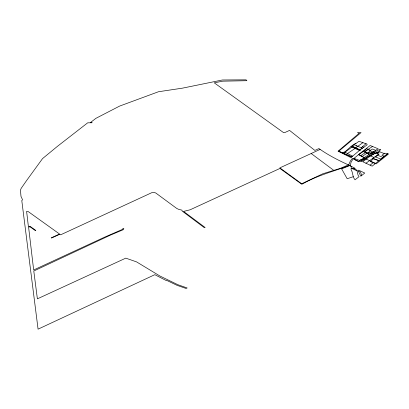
<?xml version="1.0" encoding="UTF-8"?>
<svg xmlns="http://www.w3.org/2000/svg" width="409" height="409" viewBox="0 0 409 409"><rect width="100%" height="100%" fill="white"/><g stroke="black" fill="none" stroke-linecap="round" stroke-linejoin="round"><path stroke-width="0.61" d="M358.667 171.039L358.662 171.749L360.82 176.218L364.731 173.048L358.673 170.159L358.667 171.039L360.498 171.995L361.709 175.461M353.294 176.683L347.185 178.733L341.643 168.891L350.058 165.405L351.311 166.887L351.06 169.597C353.171 172.731 352.333 176.979 355.022 179.812L359.076 176.642L358.054 175.175L357.062 170.747L357.261 170.302L353.33 168.375M360.155 149.847L367.144 144.842L366.919 144.06L358.995 141.279L352.226 146.146L360.155 149.847L350.907 157.618L338.136 151.136L359.163 133.242L357.456 132.639L361.05 132.598L338.754 151.202L351.924 156.816M354.005 158.334L360.078 160.619L358.846 161.78L353.371 158.891L358.545 154.653L364.199 157.618L369.23 154.331L365.365 152.552L360.61 155.737L364.199 157.618L361.009 159.847L360.421 159.622L359.537 160.415M360.902 155.619L358.657 154.561L363.023 151.095L365.012 151.867L366.75 150.256L372.538 146.473L378.202 148.815L375.61 150.328M361.285 147.777L365.999 143.738M375.048 156.759L375.559 156.964L379.036 153.958L365.937 163.232M375.559 156.964L380.871 159.101L387.614 153.743L384.797 153.191L384.281 153.533L379.9 151.928C373.402 153.211 367.875 157.669 362.901 161.806L372.164 166.146L387.614 153.743L388.55 153.917L376.168 163.871L370.283 161.54L373.555 158.707L378.923 160.64L372.773 158.426L373.555 158.707M342.87 152.966L344.373 151.826L344.741 151.964L352.215 145.492L355.636 143.329L355.917 143.554M370.089 165.175L373.468 162.439L375.59 163.344M363.023 151.095L370.14 145.502L372.538 146.473M359.889 149.72L362.016 148.089M343.591 153.283L351.914 147.066M355.861 147.726L362.931 142.659M365.62 158.723L361.74 161.581L360.416 161.105L361.52 160.037L366.985 157.746L365.62 158.723L365.063 158.416M384.281 153.533L381.899 155.287L384.409 156.294M375.856 153.124L377.195 153.38L378.325 152.583L377.834 152.399M366.029 157.68L374.301 152.184L379.92 149.28L380.753 149.576L379.399 150.563L380.058 150.987C373.483 153.472 367.66 157.516 361.009 159.847M362.149 156.555L366.888 153.247M365.012 151.867L367.579 152.951L370.574 150.865L372.85 152.107L375.697 150.369L372.579 149.009L370.094 150.486L368.039 149.505M344.961 152.22L347.486 153.528L355.513 148.13L359.879 150.134M358.657 154.561L362.553 152.005L362.098 151.831M360.697 161.207L364.935 158.472M374.301 152.184L373.397 151.775L369.879 153.896L367.579 152.951M371.05 153.181L372.85 152.107M370.324 150.354L368.253 149.377L366.75 150.256L365.109 149.433M311.177 153.513L320.135 149.387C329.322 155.763 339.373 160.778 349.516 165.405L350.401 165.098L351.086 162.138L353.192 158.794L352.364 158.37L350.314 161.1L348.785 164.72L340.503 168.283L322.865 173.753L301.678 183.748L279.858 167.864L311.177 153.513L333.887 170.441M349.516 165.405C333.897 171.294 317.66 175.303 303.054 183.651L301.776 184.254L279.914 168.457L190.134 209.781L183.575 211.422L205.144 227.527L204.234 227.619L182.184 211.075L182 210.165L178.723 209.377L176.775 208.467L155.747 192.971L154.167 192.516L151.698 192.716L60.624 234.822L59.832 234.255L51.503 238.048L51.227 237.854L59.556 234.025L28.175 211.55L26.616 211.361L28.39 226.571L30.036 226.305L35.803 230.42L35.368 230.615L30.051 226.837L28.599 227.128L33.661 269.986L105.062 236.954L122.424 229.408L123.058 228.386L123.82 228.493L123.533 229.582L110.486 235.093L33.789 271.014L37.383 298.851L125.788 258.14L136.56 261.888L159.904 276.003L177.797 284.674L187.158 287.967L186.11 288.473L177.123 285.37L166.693 280.385L166.315 280.579L154.806 274.684L38.073 329.158L21.779 200.517L22.592 199.848L20.992 196.376L20.45 190.124L21.191 188.324L26.616 180.517L42.541 158.6L57.393 146.376L87.684 122.823L92.127 122.741L90.297 122.674L95.89 118.344L119.592 106.095L158.503 91.739L182.496 88.145L222.455 79.975L246.106 79.842L246.883 80.701L222.68 81.171L214.239 82.828L283.672 132.705L284.756 132.588L289.552 130.41L314.874 150.42L318.923 148.559L320.135 149.387M351.167 168.35L355.303 168.396L350.482 165.906M373.56 152.705L375.033 153.053M354.547 159.51L359.066 161.57M382.998 157.414L377.333 155.113M368.662 152.194L373.305 154.111M351.633 157.046L338.136 151.136M354.148 144.766L362.374 148.237M364.102 150.251L365.927 151.033M373.468 162.439L366.05 159.009M350.917 146.621L359.818 150.604L360.222 150.292L351.367 146.228L355.513 148.13M362.706 151.35L369.23 154.331M366.331 148.477L368.253 149.377M370.789 156.003L373.867 157.445M351.628 168.355L357.129 170.931M362.497 146.678L363.938 147.363M377.195 153.38L378.714 154.142M347.486 153.528L352.696 156.202M369.552 155.338L370.268 155.773M356.413 145.716L357.502 146.509M370.094 150.486L370.574 150.865"/></g></svg>
